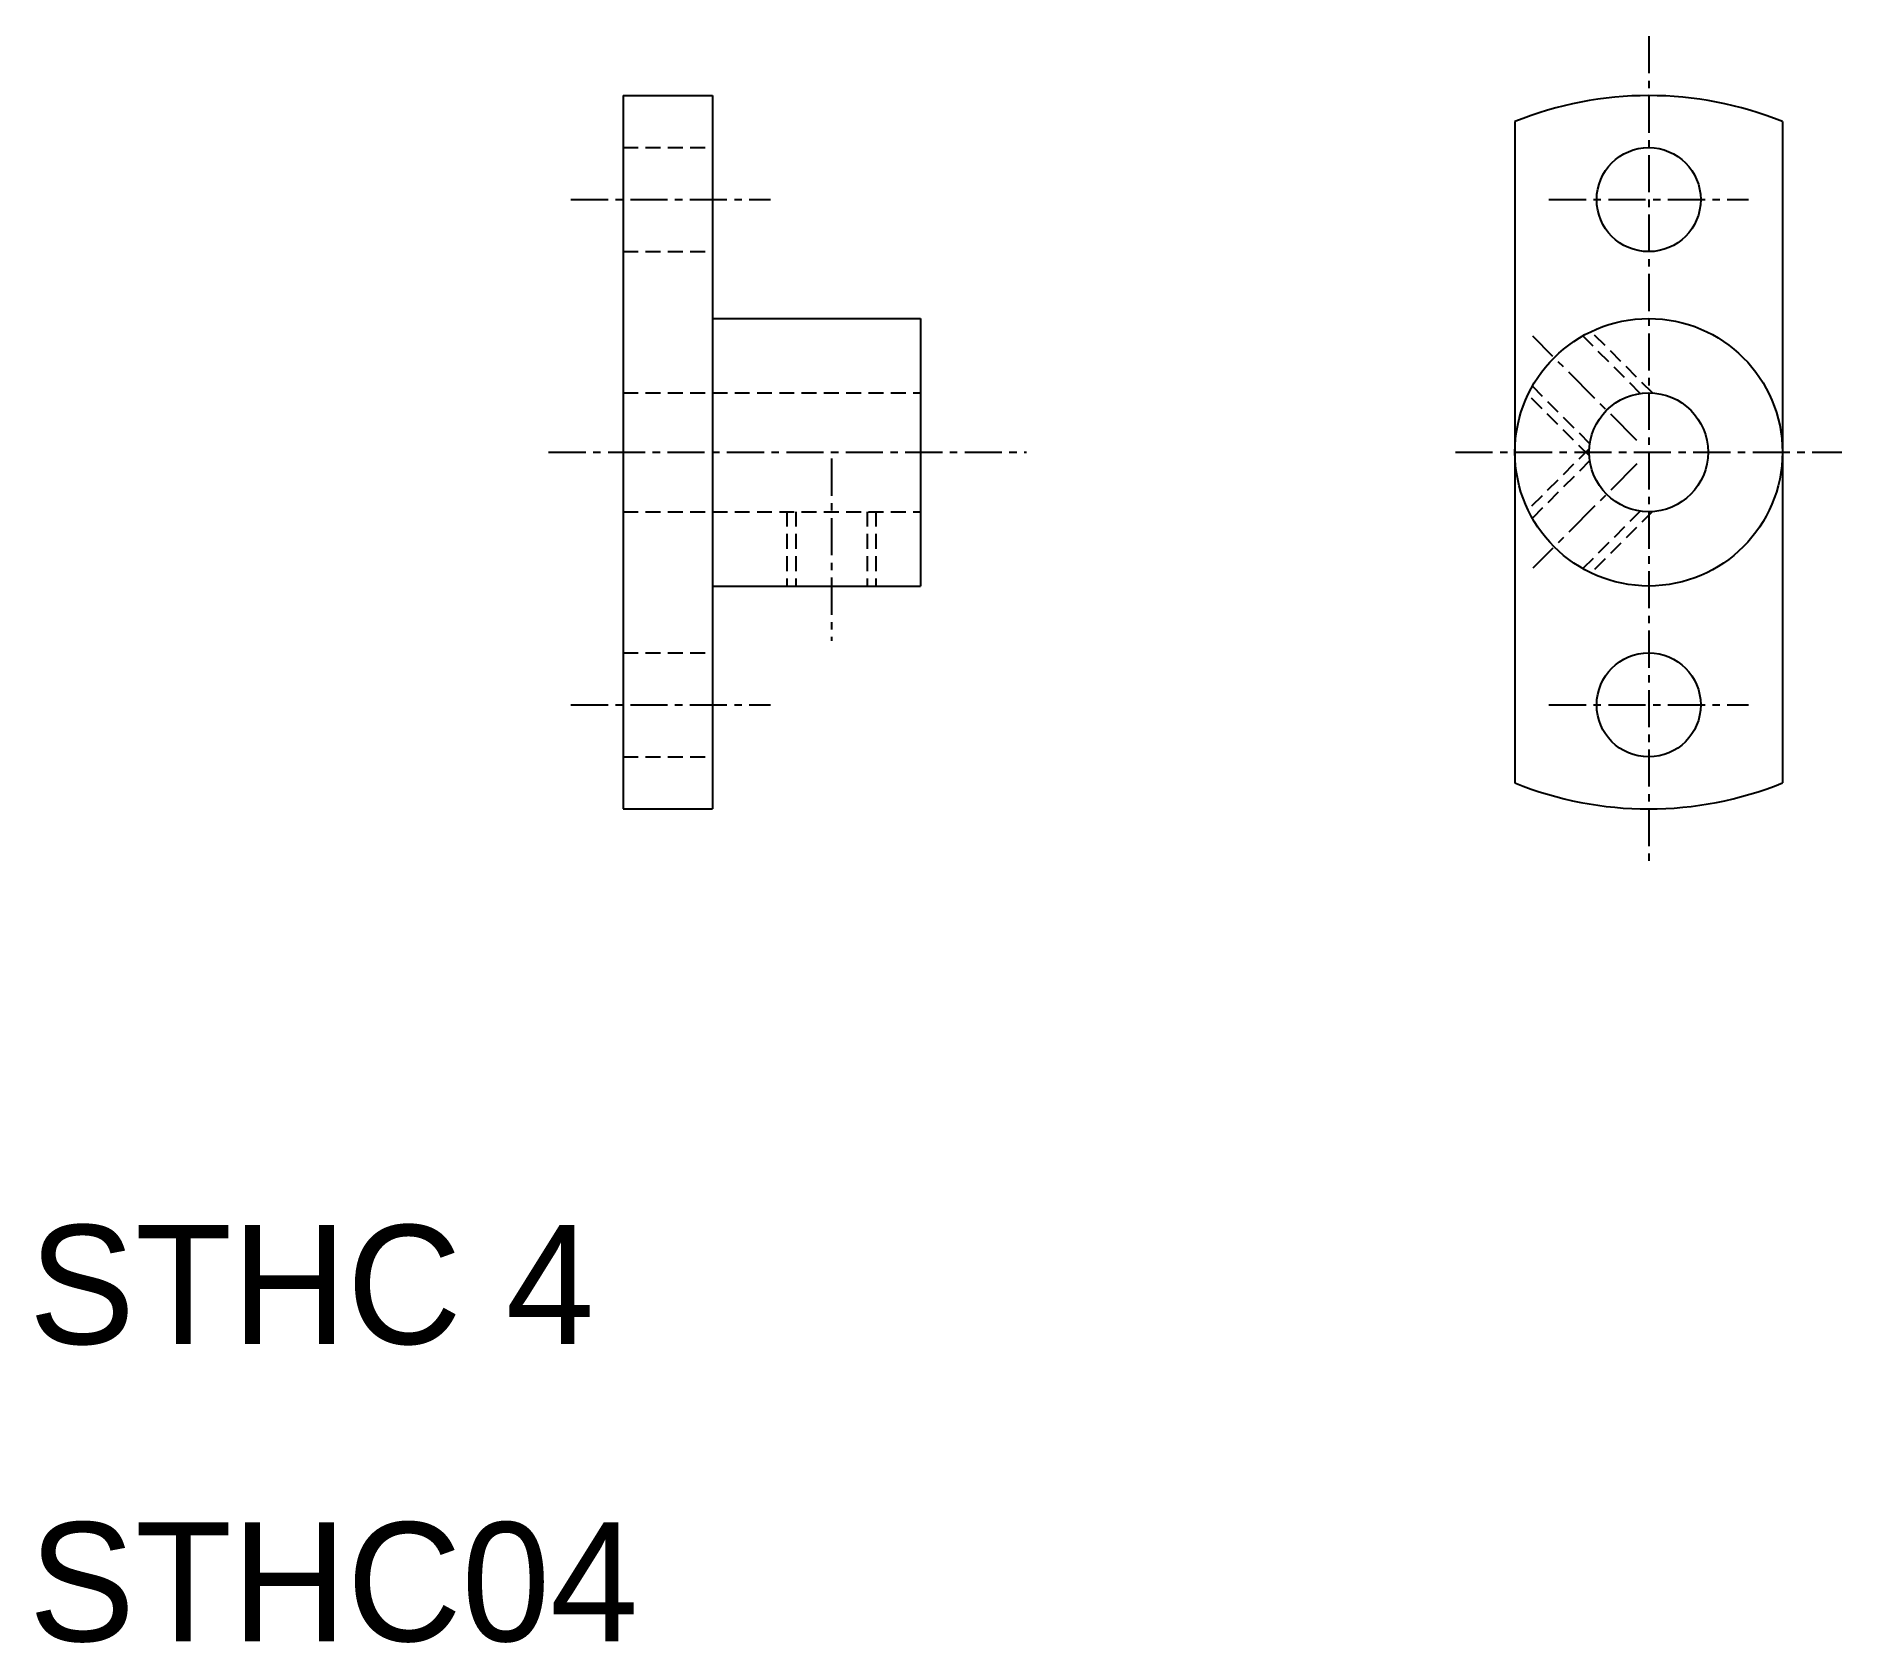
# Model space of a CAD drawing. Extents: x 10.2 to 71, y 9.9 to 64.
import ezdxf

# ---------------------------------------------------------------- set-up
doc = ezdxf.new("R2010")
doc.units = 0
doc.linetypes.add('CENTER', pattern=[2, 1.25, -0.25, 0.25, -0.25])
doc.linetypes.add('DASHED', pattern=[0.75, 0.5, -0.25])
doc.layers.get('0').update_dxf_attribs({"linetype": 'CONTINUOUS'})
doc.layers.add('CENTER', color=1, linetype='CENTER')

msp = doc.modelspace()

# ---------------------------------------------------------------- linework, layer by layer
at = {"color": 7, "linetype": 'CONTINUOUS'}
for p, q in [((30, 62), (30, 38)), ((30, 62), (33, 62)), ((33, 62), (33, 38)), ((60, 61.124), (60, 38.876)), ((69, 61.124), (69, 38.876)), ((30, 56), (30, 56)), ((33, 54.5), (40, 54.5)), ((40, 54.5), (40, 45.5)), ((30, 50), (30, 50)), ((33, 45.5), (40, 45.5)), ((30, 38), (33, 38))]:
    msp.add_line(p, q, dxfattribs=at)
at = {"color": 3, "linetype": 'DASHED'}
for p, q in [((30, 60.25), (33, 60.25)), ((30, 56.75), (33, 56.75)), ((64.217, 51.98), (62.282, 53.915)), ((64.625, 51.996), (62.561, 54.061)), ((30, 52), (40, 52)), ((62.504, 49.875), (60.439, 51.939)), ((62.52, 50.283), (60.585, 52.218)), ((62.504, 50.125), (60.439, 48.061)), ((62.52, 49.717), (60.585, 47.782)), ((30, 48), (40, 48)), ((35.5, 48), (35.5, 45.5)), ((35.8, 48), (35.8, 45.5)), ((38.2, 48), (38.2, 45.5)), ((38.5, 48), (38.5, 45.5)), ((64.217, 48.02), (62.282, 46.085)), ((64.625, 48.004), (62.561, 45.939)), ((30, 43.25), (33, 43.25)), ((30, 39.75), (33, 39.75))]:
    msp.add_line(p, q, dxfattribs=at)
at = {"color": 7, "linetype": 'CONTINUOUS'}
for centre, radius in [((64.5, 58.5), 1.75), ((64.5, 50), 4.5), ((64.5, 50), 2), ((64.5, 41.5), 1.75)]:
    msp.add_circle(centre, radius, dxfattribs=at)
for start, end in [(67.97569, 112.02431), (247.97569, 292.02431)]:
    msp.add_arc((64.5, 50), 12, start, end, dxfattribs=at)
at = {"layer": 'CENTER', "color": 1, "linetype": 'CENTER'}
for p, q in [((64.5, 64), (64.5, 36)), ((28.237, 58.5), (34.948, 58.5)), ((61.145, 58.5), (67.855, 58.5)), ((64.106, 50.394), (60.597, 53.903)), ((27.486, 50), (43.562, 50)), ((58, 50), (71, 50)), ((37, 49.785), (37, 43.655)), ((64.106, 49.606), (60.597, 46.097)), ((28.237, 41.5), (34.948, 41.5)), ((61.145, 41.5), (67.855, 41.5))]:
    msp.add_line(p, q, dxfattribs=at)

# ---------------------------------------------------------------- texts
at = {"color": 7, "linetype": 'CONTINUOUS'}
for s, p in [('STHC 4', (10, 20)), ('STHC04', (10, 10))]:
    msp.add_text(s, height=4, dxfattribs=at).set_placement(p)

doc.saveas('drawing.dxf')
